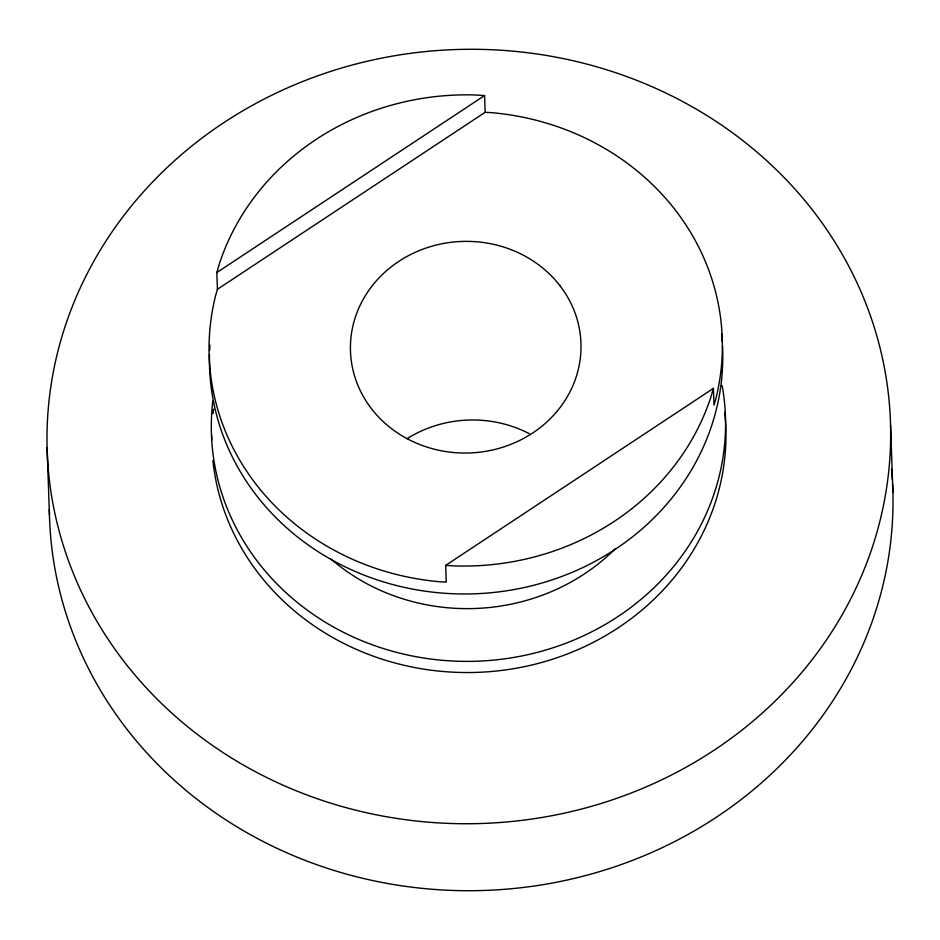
<?xml version="1.0" encoding="UTF-8"?>
<svg xmlns="http://www.w3.org/2000/svg" width="940" height="940" viewBox="0 0 940 940"><rect width="100%" height="100%" fill="white"/><g stroke="black" fill="none" stroke-linecap="round" stroke-linejoin="round"><path stroke-width="1.41" d="M217.422 289.285L216.834 272.541L219.232 264.246A256.702 235.588 -2 0 1 475.264 94.975L484.582 95.539L485.169 112.283L217.422 289.285L215.683 295.325A256.702 235.588 -2 0 0 439.485 581.731L446.253 582.13L445.666 565.387L713.413 388.373L714 405.116L715.74 399.089A256.702 235.588 -2 0 0 491.937 112.683L485.169 112.283M713.413 388.373L711.016 396.668A256.702 235.588 -2 0 1 454.984 565.939L445.666 565.387M216.834 272.541L484.582 95.539M890.556 425.162A421.884 387.186 -2 0 1 266.478 777.392A421.884 387.186 -2 0 1 249.453 106.972A421.884 387.186 -2 0 1 890.556 425.162L892.894 492.149M47.106 447.851L49.444 514.838M892.601 484.041A421.884 387.186 -2 0 1 482.478 890.509A421.884 387.186 -2 0 1 49.338 509.433M891.578 469.213A421.884 387.186 -2 0 1 892.377 479.988M724.764 412.331A257.161 236.011 -2 0 1 493.629 671.301A257.161 236.011 -2 0 1 212.898 460.682M211.712 440.179A257.161 236.011 -2 0 1 211.712 435.749M213.063 413.612A257.161 236.011 -2 0 1 213.603 409.229M722.155 385.576A257.161 236.011 -2 0 1 475.37 661.255A257.161 236.011 -2 0 1 212.839 400.992M722.508 346.085A256.702 235.588 -2 0 1 469.154 593.939A256.702 235.588 -2 0 1 209.491 354.509M209.632 350.467A256.702 235.588 -2 0 1 209.925 345.098M721.556 334.017A256.702 235.588 -2 0 1 722.261 342.054M615.265 548.749A199.691 183.265 -2 0 1 331.08 559.136M407.114 438.651A115.315 105.832 -2 0 1 529.361 433.716M560.24 286.077L555.904 280.766A115.315 105.832 -2 0 0 359.315 307.004A115.315 105.832 -2 0 0 478.037 452.375A115.315 105.832 -2 0 0 560.24 286.077"/></g></svg>
